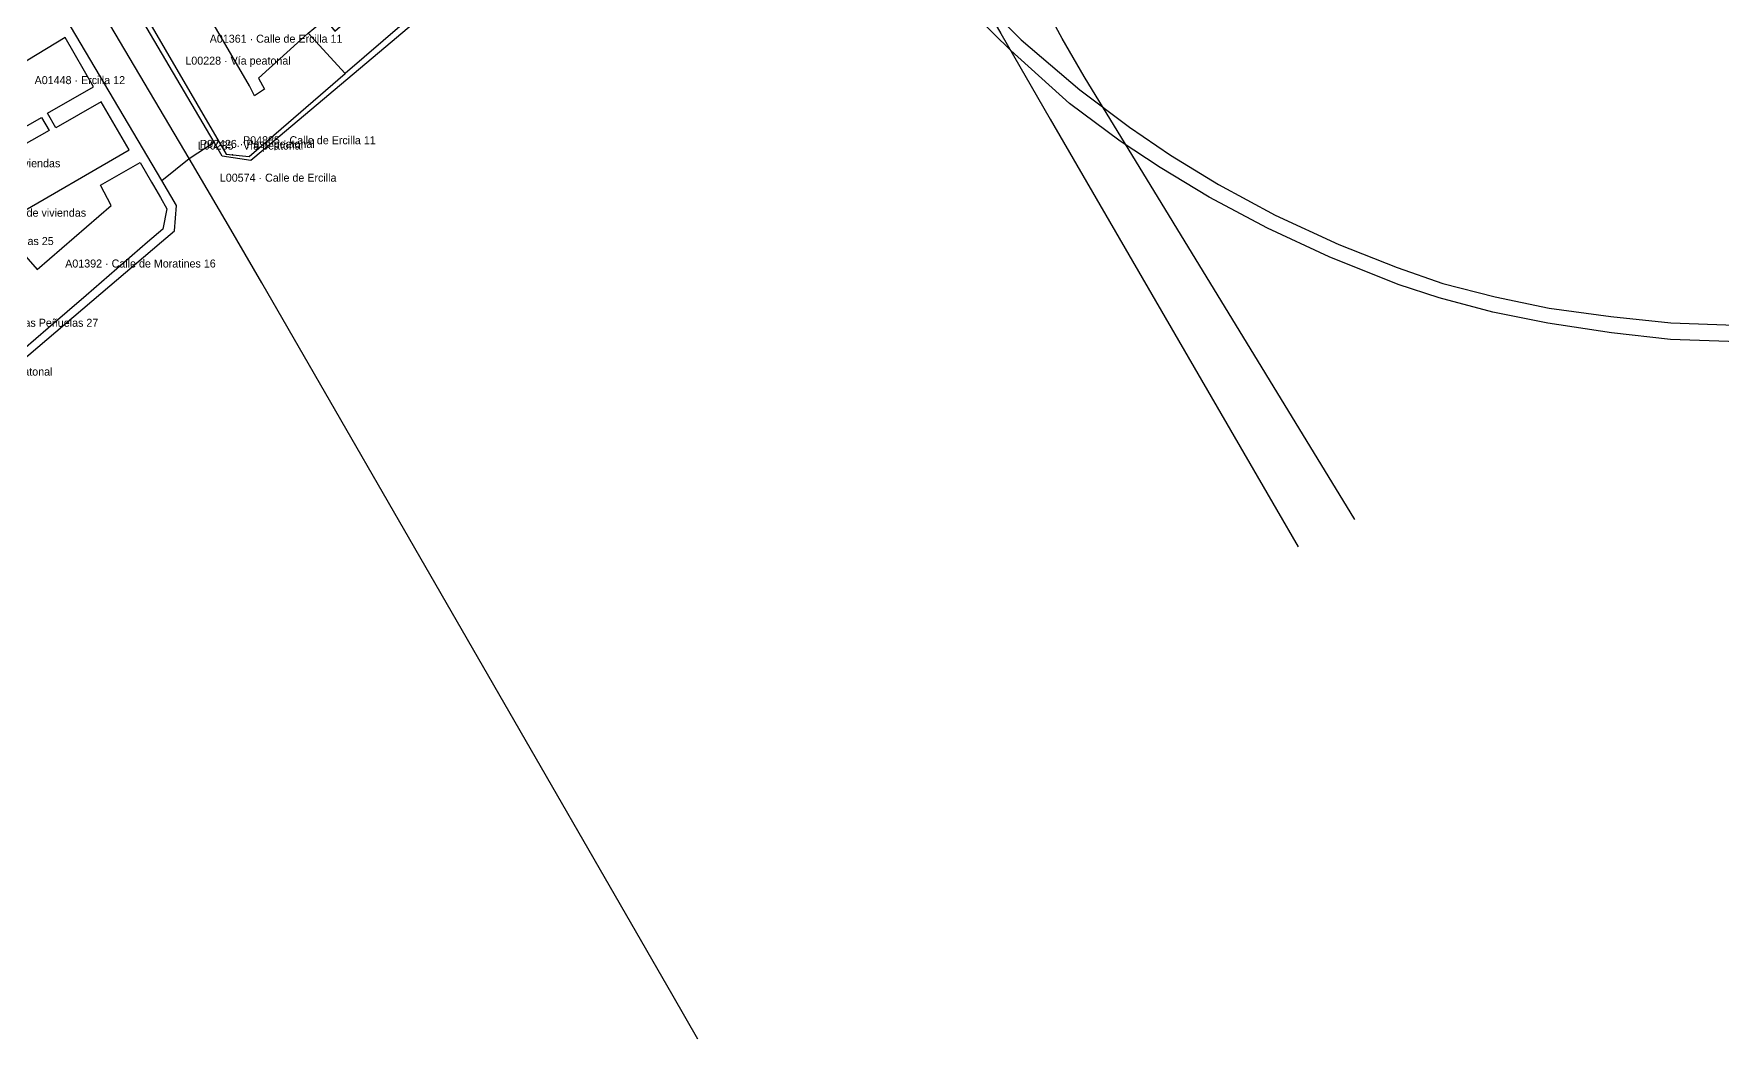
# Model space of a CAD drawing. Header units: metres. Extents: x 436207 to 441321, y 4465685 to 4475088.
# Drawn here: x 440306.6 to 440623, y 4472581.4 to 4472769.7 of the extents above; entities that cross this region are included whole.
import ezdxf

# ---------------------------------------------------------------- set-up
doc = ezdxf.new("R2010")
doc.units = ezdxf.units.M
for name, color, linetype, true_color in [('G_A_EDI', 7, 'CONTINUOUS', 0xa4a4a4), ('G_L_TRA', 7, 'CONTINUOUS', 0x376b91), ('G_L_VIA', 7, 'CONTINUOUS', 0x555555), ('G_P_ACC', 7, 'CONTINUOUS', 0xe68241), ('G_P_DIR', 7, 'CONTINUOUS', 0x756bb1), ('T_A_EDI', 7, 'CONTINUOUS', 0xa4a4a4), ('T_L_VIA', 7, 'CONTINUOUS', 0x555555), ('T_P_ACC', 7, 'CONTINUOUS', 0xe68241), ('T_P_DIR', 7, 'CONTINUOUS', 0x756bb1)]:
    doc.layers.add(name, color=color, linetype=linetype, true_color=true_color)

msp = doc.modelspace()

# ---------------------------------------------------------------- linework, layer by layer
at = {"layer": 'G_A_EDI'}
for points in [[(440378.14, 4472787.72), (440382.66, 4472791.75), (440386.84, 4472784.71), (440386.26, 4472780.7), (440364.91, 4472762.31), (440357.97, 4472769.83), (440361.18, 4472772.45), (440362.98, 4472770.22), (440378.5, 4472783.88), (440376.66, 4472786.49)], [(440342.64, 4472786.23), (440325.69, 4472776.29), (440342.62, 4472747.2), (440346.9, 4472746.76), (440364.91, 4472762.31), (440357.97, 4472769.83), (440348.65, 4472761.41), (440349.81, 4472759.37), (440347.9, 4472758.14), (440346.96, 4472760), (440337.08, 4472777.12), (440339.85, 4472778.65), (440342.18, 4472774.87), (440349.25, 4472779.06), (440344.46, 4472784.25)]]:
    msp.add_lwpolyline(points, close=True, dxfattribs=at)
for points in [[(440302.29, 4472735.16), (440324.42, 4472747.97), (440319.2, 4472757.02), (440310.69, 4472752.15), (440309.13, 4472754.86), (440317.76, 4472759.81), (440312.46, 4472769.02), (440303.68, 4472763.76)], [(440295.84, 4472747.15), (440308.04, 4472754.08), (440309.44, 4472751.61), (440297.12, 4472744.71)], [(440304.66, 4472728.53), (440307.2, 4472725.61), (440321.06, 4472737.55), (440319.08, 4472741.35), (440326.49, 4472745.6), (440328.62, 4472741.95), (440328.97, 4472741.33), (440330.29, 4472739.07), (440331.52, 4472736.94), (440330.77, 4472733.15), (440327.9, 4472730.68), (440316.36, 4472720.72), (440309.23, 4472714.59), (440297.65, 4472704.6)]]:
    msp.add_lwpolyline(points, dxfattribs=at)
at = {"layer": 'G_L_TRA'}
for points in [[(440625.98, 4472712.04), (440613.29, 4472712.48), (440602.21, 4472713.74), (440590.3, 4472715.51), (440579.98, 4472717.6), (440569.92, 4472720.26), (440562.22, 4472722.76), (440549.32, 4472727.97), (440537.77, 4472733.33), (440526.82, 4472739.1), (440517.62, 4472744.7), (440510.18, 4472749.61), (440500.66, 4472756.71), (440489.65, 4472766.59), (440479.9, 4472776.2), (440466.51, 4472792.38), (440459.52, 4472802.23), (440446.91, 4472821.57), (440432.66, 4472846.11), (440423.56, 4472863.92), (440418.21, 4472877.77), (440413.26, 4472893.37)], [(440416.14, 4472893.83), (440421.14, 4472877.33), (440426.38, 4472864.8), (440435.61, 4472847.14), (440449.65, 4472823.22), (440462.34, 4472803.37), (440469.28, 4472793.62), (440482.1, 4472778.12), (440491.6, 4472768.58), (440502.61, 4472759.21), (440511.88, 4472752.27), (440519.57, 4472747.03), (440528.59, 4472741.52), (440539.22, 4472735.74), (440551.1, 4472730.29), (440562.08, 4472725.94), (440570.62, 4472722.95), (440580.43, 4472720.44), (440590.57, 4472718.35), (440602.07, 4472716.76), (440613.32, 4472715.58), (440625.41, 4472715.14)]]:
    msp.add_lwpolyline(points, dxfattribs=at)
at = {"layer": 'G_L_VIA'}
for points in [[(440325.15, 4472893.48), (440387.94, 4472787.59), (440389.4, 4472785.14), (440388.4, 4472780.75), (440347.97, 4472746.64), (440347.23, 4472746.01), (440341.88, 4472746.84), (440340.37, 4472749.41), (440257.78, 4472889.43), (440256.7, 4472891.25), (440310.49, 4472910.66)], [(440554.12, 4472678.75), (440503.38, 4472761.72), (440499.29, 4472768.87), (440468.91, 4472824.96), (440464.58, 4472833.06), (440449.56, 4472858.16), (440421.28, 4472905.2), (440420.63, 4472906.29)], [(440410.94, 4472900.01), (440430.31, 4472867.57), (440453.64, 4472828.79), (440458.69, 4472820.05), (440487.78, 4472769.77), (440497.05, 4472753.76), (440539.45, 4472680.64), (440543.52, 4472673.63)], [(440431.03, 4472581.37), (440426.36, 4472589.44), (440349.31, 4472723.08), (440343.08, 4472733.85), (440335.7, 4472746.36), (440252.26, 4472887.28), (440248.07, 4472898.62)], [(440245.06, 4472886.66), (440202.13, 4472870.82), (440199.71, 4472865.57), (440288.81, 4472702.83), (440289.54, 4472701.49), (440294.59, 4472700.23), (440295.91, 4472701.35), (440330.5, 4472730.76), (440332.93, 4472732.82), (440333.32, 4472737.59), (440330.56, 4472742.27), (440246.49, 4472884.24), (440245.06, 4472886.66)], [(440330.56, 4472742.27), (440335.7, 4472746.36), (440340.37, 4472749.41)]]:
    msp.add_lwpolyline(points, dxfattribs=at)
at = {"layer": 'G_P_ACC'}
msp.add_point((440335.7, 4472746.36), dxfattribs=at)
at = {"layer": 'G_P_DIR'}
msp.add_point((440343.78, 4472747.05), dxfattribs=at)

# ---------------------------------------------------------------- texts
at = {"layer": 'T_A_EDI'}
for s, p in [('A01361 · Calle de Ercilla 11', (440339.54, 4472768.07)), ('A01448 · Ercilla 12', (440306.72, 4472760.31)), ('A01446 · Edificio de viviendas', (440284.66, 4472744.74)), ('A01393 · Edificio de viviendas', (440289.5, 4472735.47)), ('A01392 · Calle de Moratines 16', (440312.45, 4472725.95))]:
    msp.add_text(s, height=1.5, dxfattribs=at).set_placement(p)
at = {"layer": 'T_L_VIA'}
for s, p in [('L00228 · Vía peatonal', (440334.97, 4472763.96)), ('L00235 · Vía peatonal', (440337.31, 4472748.05)), ('L00574 · Calle de Ercilla', (440341.43, 4472742.03)), ('L00229 · Vía peatonal', (440290.33, 4472705.7))]:
    msp.add_text(s, height=1.5, dxfattribs=at).set_placement(p)
at = {"layer": 'T_P_ACC'}
msp.add_text('P02426 · Paso peatonal', height=1.5, dxfattribs=at).set_placement((440337.7, 4472748.36))
at = {"layer": 'T_P_DIR'}
for s, p in [('P04885 · Calle de Ercilla 11', (440345.78, 4472749.05)), ('P04555 · Calle de las Peñuelas 25', (440279.41, 4472730.16)), ('P04556 · Calle de las Peñuelas 27', (440287.76, 4472714.85))]:
    msp.add_text(s, height=1.5, dxfattribs=at).set_placement(p)

doc.saveas('drawing.dxf')
